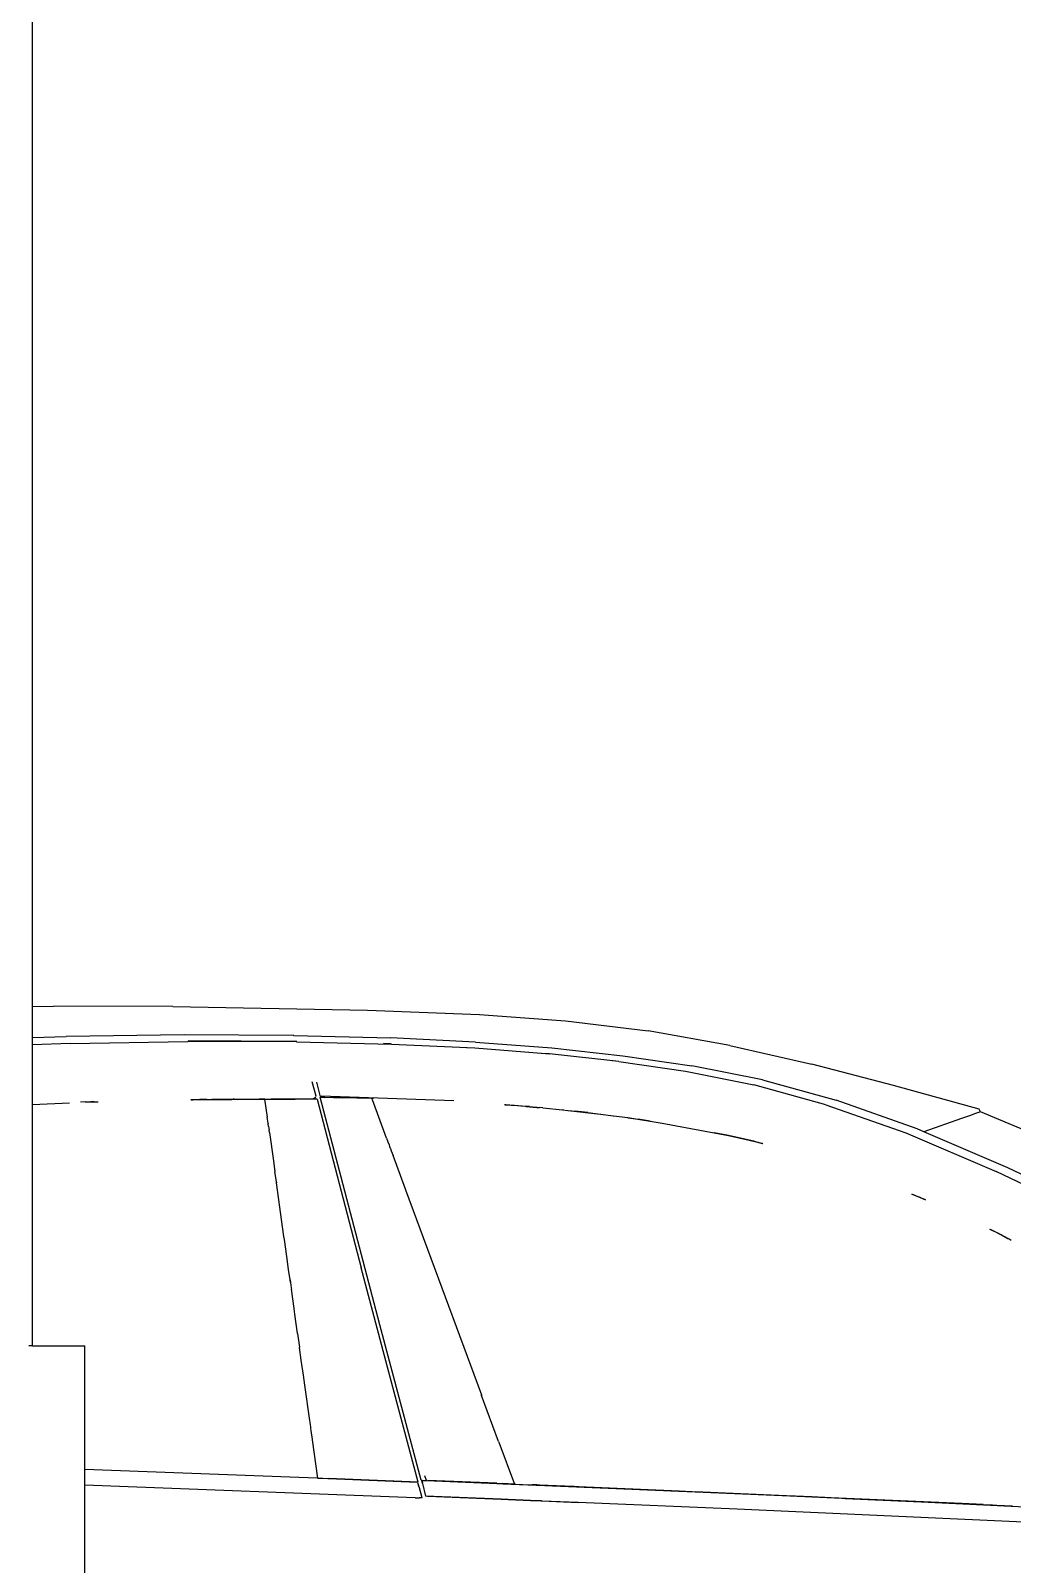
# Model space of a CAD drawing. Header units: inches. Extents: x 7263 to 14962, y 1317 to 2926.
# Drawn here: x 7458.236 to 7459.113, y 1507.428 to 1508.798 of the extents above; entities that cross this region are included whole.
import ezdxf

# ---------------------------------------------------------------- set-up
doc = ezdxf.new("R2010")
doc.units = ezdxf.units.IN
doc.header["$MEASUREMENT"] = 0
doc.layers.add('text', color=7, linetype='Continuous')

msp = doc.modelspace()

# ---------------------------------------------------------------- linework, layer by layer
at = {"layer": 'text'}
for p, q in [((7458.238, 1507.9267), (7458.238, 1508.8235)), ((7458.238, 1507.9267), (7458.2566, 1507.9271)), ((7458.238, 1507.8989), (7458.238, 1507.9267)), ((7458.3631, 1507.9267), (7458.2566, 1507.9271)), ((7458.3631, 1507.9267), (7458.5371, 1507.9234)), ((7458.5371, 1507.9234), (7458.6371, 1507.9195)), ((7458.6371, 1507.9195), (7458.714, 1507.9139)), ((7458.714, 1507.9139), (7458.7878, 1507.9049)), ((7458.8609, 1507.8917), (7458.7878, 1507.9049)), ((7458.238, 1507.8989), (7458.2681, 1507.9)), ((7458.238, 1507.8924), (7458.238, 1507.8989)), ((7458.2714, 1507.8937), (7458.238, 1507.8924)), ((7458.238, 1507.8555), (7458.238, 1507.8924)), ((7458.3733, 1507.9013), (7458.2681, 1507.9)), ((7458.2714, 1507.8937), (7458.3765, 1507.8954)), ((7458.4706, 1507.9007), (7458.3733, 1507.9013)), ((7458.4737, 1507.8951), (7458.3765, 1507.8954)), ((7458.377, 1507.8962), (7458.4717, 1507.8956)), ((7458.4713, 1507.9007), (7458.4706, 1507.9007)), ((7458.4713, 1507.9007), (7458.5576, 1507.8986)), ((7458.4739, 1507.8955), (7458.4717, 1507.8956)), ((7458.4737, 1507.8951), (7458.5587, 1507.8931)), ((7458.5576, 1507.8934), (7458.5513, 1507.8936)), ((7458.6335, 1507.8949), (7458.5576, 1507.8986)), ((7458.5576, 1507.8934), (7458.5586, 1507.8934)), ((7458.5587, 1507.8931), (7458.6331, 1507.8896)), ((7458.6335, 1507.8949), (7458.7017, 1507.8896)), ((7458.8609, 1507.8917), (7458.9341, 1507.8751)), ((7458.6256, 1507.8901), (7458.6329, 1507.8897)), ((7458.6331, 1507.8896), (7458.6997, 1507.8844)), ((7458.693, 1507.8851), (7458.6996, 1507.8846)), ((7458.7615, 1507.8776), (7458.6997, 1507.8844)), ((7458.7017, 1507.8896), (7458.7652, 1507.8826)), ((7458.7558, 1507.8784), (7458.7616, 1507.8778)), ((7458.7615, 1507.8776), (7458.8213, 1507.8689)), ((7458.7652, 1507.8826), (7458.8269, 1507.8736)), ((7458.8213, 1507.8689), (7458.8821, 1507.8567)), ((7458.89, 1507.8612), (7458.8269, 1507.8736)), ((7459.0071, 1507.8561), (7458.9341, 1507.8751)), ((7458.238, 1507.839), (7458.238, 1507.8555)), ((7458.4912, 1507.8467), (7458.4876, 1507.8593)), ((7458.4915, 1507.859), (7458.4947, 1507.8471)), ((7458.9466, 1507.8389), (7458.8821, 1507.8567)), ((7458.89, 1507.8612), (7458.9559, 1507.8429)), ((7459.0836, 1507.8349), (7459.0071, 1507.8561)), ((7458.238, 1507.839), (7458.271, 1507.8407)), ((7458.238, 1507.6235), (7458.238, 1507.839)), ((7458.2848, 1507.8414), (7458.2809, 1507.8412)), ((7458.2848, 1507.8414), (7458.2929, 1507.8415)), ((7458.2929, 1507.8415), (7458.29, 1507.8414)), ((7458.2929, 1507.8415), (7458.2966, 1507.8416)), ((7458.3795, 1507.8433), (7458.3794, 1507.8433)), ((7458.3795, 1507.8433), (7458.3812, 1507.8434)), ((7458.3812, 1507.8433), (7458.3795, 1507.8433)), ((7458.3812, 1507.8434), (7458.3874, 1507.8435)), ((7458.394, 1507.8434), (7458.3812, 1507.8434)), ((7458.3875, 1507.8435), (7458.3874, 1507.8435)), ((7458.3886, 1507.8435), (7458.3875, 1507.8435)), ((7458.3934, 1507.8436), (7458.3886, 1507.8435)), ((7458.3886, 1507.8435), (7458.3913, 1507.8435)), ((7458.3913, 1507.8435), (7458.3937, 1507.8435)), ((7458.3935, 1507.8436), (7458.3934, 1507.8436)), ((7458.3937, 1507.8435), (7458.3935, 1507.8436)), ((7458.3935, 1507.8436), (7458.3939, 1507.8436)), ((7458.394, 1507.8434), (7458.3937, 1507.8435)), ((7458.3937, 1507.8435), (7458.3937, 1507.8435)), ((7458.3937, 1507.8435), (7458.3943, 1507.8435)), ((7458.3939, 1507.8436), (7458.3941, 1507.8436)), ((7458.3947, 1507.8434), (7458.394, 1507.8434)), ((7458.3941, 1507.8436), (7458.3964, 1507.8437)), ((7458.3941, 1507.8436), (7458.3943, 1507.8435)), ((7458.3941, 1507.8436), (7458.3967, 1507.8436)), ((7458.3943, 1507.8435), (7458.3944, 1507.8435)), ((7458.3944, 1507.8435), (7458.3947, 1507.8434)), ((7458.3944, 1507.8435), (7458.3969, 1507.8435)), ((7458.3972, 1507.8434), (7458.3947, 1507.8434)), ((7458.3964, 1507.8437), (7458.4092, 1507.8439)), ((7458.3964, 1507.8437), (7458.3967, 1507.8436)), ((7458.3967, 1507.8436), (7458.3969, 1507.8435)), ((7458.3967, 1507.8436), (7458.4159, 1507.8436)), ((7458.3969, 1507.8435), (7458.397, 1507.8435)), ((7458.397, 1507.8435), (7458.3972, 1507.8434)), ((7458.397, 1507.8435), (7458.4025, 1507.8435)), ((7458.3982, 1507.8435), (7458.3972, 1507.8434)), ((7458.4025, 1507.8435), (7458.3982, 1507.8435)), ((7458.4041, 1507.8435), (7458.4025, 1507.8435)), ((7458.4159, 1507.8436), (7458.4041, 1507.8435)), ((7458.4188, 1507.8436), (7458.4041, 1507.8435)), ((7458.4092, 1507.8439), (7458.4181, 1507.844)), ((7458.4186, 1507.8437), (7458.4159, 1507.8436)), ((7458.4169, 1507.8445), (7458.4176, 1507.8442)), ((7458.4181, 1507.844), (7458.4176, 1507.8442)), ((7458.4181, 1507.844), (7458.4454, 1507.844)), ((7458.4186, 1507.8437), (7458.4181, 1507.844)), ((7458.4187, 1507.8436), (7458.4186, 1507.8437)), ((7458.4213, 1507.8437), (7458.4187, 1507.8436)), ((7458.4188, 1507.8436), (7458.4187, 1507.8436)), ((7458.4403, 1507.8438), (7458.4188, 1507.8436)), ((7458.4451, 1507.8439), (7458.4213, 1507.8437)), ((7458.4213, 1507.8437), (7458.4403, 1507.8438)), ((7458.4415, 1507.8438), (7458.4403, 1507.8438)), ((7458.4437, 1507.8438), (7458.4415, 1507.8438)), ((7458.4454, 1507.8433), (7458.4437, 1507.8438)), ((7458.4451, 1507.8438), (7458.4437, 1507.8438)), ((7458.4451, 1507.8438), (7458.4451, 1507.8439)), ((7458.4454, 1507.8438), (7458.4451, 1507.8438)), ((7458.4454, 1507.844), (7458.4454, 1507.8438)), ((7458.4454, 1507.844), (7458.4512, 1507.844)), ((7458.4477, 1507.8278), (7458.4454, 1507.8438)), ((7458.4512, 1507.844), (7458.4725, 1507.844)), ((7458.4881, 1507.8439), (7458.4512, 1507.844)), ((7458.4725, 1507.844), (7458.4766, 1507.8443)), ((7458.4725, 1507.844), (7458.488, 1507.8443)), ((7458.4881, 1507.8439), (7458.488, 1507.8443)), ((7458.488, 1507.8443), (7458.489, 1507.8443)), ((7458.4921, 1507.8439), (7458.4881, 1507.8439)), ((7458.4908, 1507.8455), (7458.489, 1507.8443)), ((7458.4903, 1507.8455), (7458.4908, 1507.8455)), ((7458.4908, 1507.8455), (7458.4912, 1507.8467)), ((7458.4921, 1507.8439), (7458.5316, 1507.6933)), ((7458.4947, 1507.8471), (7458.4951, 1507.8459)), ((7458.495, 1507.8456), (7458.4948, 1507.8456)), ((7458.5168, 1507.7617), (7458.4948, 1507.8456)), ((7458.495, 1507.8456), (7458.499, 1507.8455)), ((7458.4951, 1507.8459), (7458.497, 1507.8457)), ((7458.6142, 1507.8423), (7458.4957, 1507.8465)), ((7458.497, 1507.8457), (7458.4989, 1507.8456)), ((7458.4989, 1507.8456), (7458.4989, 1507.8457)), ((7458.499, 1507.8455), (7458.4989, 1507.8456)), ((7458.4989, 1507.8456), (7458.5146, 1507.8451)), ((7458.5146, 1507.8451), (7458.499, 1507.8455)), ((7458.5408, 1507.8446), (7458.5146, 1507.8451)), ((7458.5411, 1507.8444), (7458.5411, 1507.8444)), ((7458.5415, 1507.8433), (7458.5411, 1507.8444)), ((7458.5423, 1507.8444), (7458.5414, 1507.8441)), ((7458.5542, 1507.8091), (7458.5415, 1507.8433)), ((7458.6596, 1507.839), (7458.6595, 1507.839)), ((7458.6596, 1507.839), (7458.6597, 1507.839)), ((7458.6597, 1507.839), (7458.6602, 1507.8389)), ((7458.6602, 1507.8389), (7458.6604, 1507.8389)), ((7458.6604, 1507.8389), (7458.6604, 1507.8389)), ((7458.6606, 1507.8389), (7458.6604, 1507.8389)), ((7458.6606, 1507.8389), (7458.6654, 1507.8386)), ((7458.6788, 1507.8374), (7458.6606, 1507.8389)), ((7458.6885, 1507.8365), (7458.6606, 1507.8389)), ((7458.6654, 1507.8386), (7458.6683, 1507.8384)), ((7458.6654, 1507.8386), (7458.6685, 1507.8385)), ((7458.6683, 1507.8384), (7458.6741, 1507.8379)), ((7458.6685, 1507.8385), (7458.6741, 1507.8379)), ((7458.6741, 1507.8379), (7458.6819, 1507.8372)), ((7458.6788, 1507.8374), (7458.6885, 1507.8365)), ((7458.6819, 1507.8372), (7458.6788, 1507.8374)), ((7458.6819, 1507.8372), (7458.6885, 1507.8365)), ((7458.6888, 1507.8365), (7458.6885, 1507.8365)), ((7458.6888, 1507.8365), (7458.6908, 1507.8363)), ((7458.6939, 1507.836), (7458.6908, 1507.8363)), ((7458.9466, 1507.8389), (7459.0179, 1507.8137)), ((7459.0281, 1507.8173), (7458.9559, 1507.8429)), ((7458.4476, 1507.8277), (7458.4476, 1507.8278)), ((7458.4476, 1507.8277), (7458.4477, 1507.8278)), ((7458.4484, 1507.8223), (7458.4476, 1507.8277)), ((7458.4477, 1507.8278), (7458.4477, 1507.8277)), ((7458.6939, 1507.836), (7458.7113, 1507.8344)), ((7458.7113, 1507.8344), (7458.7113, 1507.8343)), ((7458.7113, 1507.8343), (7458.7114, 1507.8343)), ((7458.7114, 1507.8343), (7458.7114, 1507.8343)), ((7458.7115, 1507.8343), (7458.7126, 1507.8342)), ((7458.7126, 1507.8342), (7458.7127, 1507.8342)), ((7458.7134, 1507.8341), (7458.7135, 1507.8341)), ((7458.7135, 1507.8341), (7458.7227, 1507.8333)), ((7458.7135, 1507.8341), (7458.7454, 1507.8304)), ((7458.7339, 1507.8319), (7458.7227, 1507.8333)), ((7458.7227, 1507.8333), (7458.7276, 1507.8328)), ((7458.7276, 1507.8328), (7458.7339, 1507.8319)), ((7458.7339, 1507.8319), (7458.7454, 1507.8304)), ((7458.7454, 1507.8304), (7458.7454, 1507.8304)), ((7458.7454, 1507.8304), (7458.7455, 1507.8304)), ((7458.7455, 1507.8304), (7458.7566, 1507.8289)), ((7458.7697, 1507.8271), (7458.757, 1507.8288)), ((7458.7697, 1507.8271), (7458.779, 1507.8259)), ((7458.8005, 1507.8221), (7458.7697, 1507.8271)), ((7458.7897, 1507.8243), (7458.779, 1507.8259)), ((7458.779, 1507.8259), (7458.7859, 1507.825)), ((7458.7859, 1507.825), (7458.7897, 1507.8243)), ((7459.0678, 1507.8266), (7459.034, 1507.8148)), ((7459.075, 1507.8291), (7459.0678, 1507.8266)), ((7459.0803, 1507.831), (7459.075, 1507.8291)), ((7459.0848, 1507.8326), (7459.0803, 1507.831)), ((7459.0848, 1507.8326), (7459.0836, 1507.8349)), ((7459.1656, 1507.7988), (7459.0848, 1507.8326)), ((7458.4484, 1507.8223), (7458.4484, 1507.8222)), ((7458.4484, 1507.8221), (7458.4484, 1507.8222)), ((7458.4485, 1507.8221), (7458.4484, 1507.8221)), ((7458.4488, 1507.8194), (7458.4485, 1507.8221)), ((7458.4488, 1507.8194), (7458.4492, 1507.8163)), ((7458.4488, 1507.8194), (7458.4488, 1507.8194)), ((7458.4496, 1507.814), (7458.4492, 1507.8163)), ((7458.4496, 1507.814), (7458.4496, 1507.814)), ((7458.4496, 1507.814), (7458.4531, 1507.7887)), ((7458.5542, 1507.8091), (7458.5554, 1507.8057)), ((7458.8004, 1507.8223), (7458.8467, 1507.8139)), ((7458.8467, 1507.8139), (7458.8468, 1507.8139)), ((7458.858, 1507.8117), (7458.8468, 1507.8139)), ((7458.8468, 1507.8139), (7458.8564, 1507.8121)), ((7458.8564, 1507.8121), (7458.8581, 1507.8118)), ((7458.858, 1507.8117), (7458.8564, 1507.8121)), ((7458.8729, 1507.8083), (7458.858, 1507.8117)), ((7458.8822, 1507.8063), (7458.858, 1507.8117)), ((7458.8581, 1507.8118), (7458.8822, 1507.8063)), ((7458.87, 1507.8089), (7458.8729, 1507.8083)), ((7459.0179, 1507.8137), (7459.0986, 1507.7792)), ((7459.034, 1507.8148), (7459.0281, 1507.8173)), ((7459.109, 1507.7826), (7459.034, 1507.8148)), ((7458.5554, 1507.8057), (7458.5564, 1507.8031)), ((7458.5564, 1507.8031), (7458.5569, 1507.8016)), ((7458.5569, 1507.8016), (7458.5575, 1507.8)), ((7458.5575, 1507.8), (7458.5576, 1507.7999)), ((7458.5576, 1507.7999), (7458.5584, 1507.7976)), ((7458.5584, 1507.7976), (7458.5584, 1507.7976)), ((7458.5584, 1507.7976), (7458.56, 1507.7934)), ((7458.873, 1507.8082), (7458.8729, 1507.8083)), ((7458.8895, 1507.8044), (7458.873, 1507.8082)), ((7458.8822, 1507.8063), (7458.873, 1507.8082)), ((7458.8843, 1507.8058), (7458.8822, 1507.8063)), ((7458.8843, 1507.8058), (7458.8854, 1507.8056)), ((7458.8854, 1507.8056), (7458.8863, 1507.8054)), ((7458.8865, 1507.8053), (7458.8863, 1507.8054)), ((7458.8865, 1507.8053), (7458.8865, 1507.8053)), ((7458.8865, 1507.8053), (7458.8901, 1507.8042)), ((7458.8901, 1507.8042), (7458.8895, 1507.8044)), ((7458.8901, 1507.8042), (7458.8903, 1507.8042)), ((7458.8903, 1507.8042), (7458.8903, 1507.8042)), ((7458.4531, 1507.7887), (7458.4545, 1507.779)), ((7458.5711, 1507.7634), (7458.56, 1507.7934)), ((7459.1929, 1507.7425), (7459.109, 1507.7826)), ((7458.4557, 1507.7702), (7458.4545, 1507.779)), ((7458.4558, 1507.7695), (7458.4557, 1507.7702)), ((7458.4558, 1507.7696), (7458.4558, 1507.7692)), ((7458.4558, 1507.7692), (7458.4558, 1507.7695)), ((7458.4625, 1507.7213), (7458.4558, 1507.7692)), ((7459.1832, 1507.739), (7459.0986, 1507.7792)), ((7458.5482, 1507.6424), (7458.5168, 1507.7617)), ((7458.5711, 1507.7633), (7458.5711, 1507.7634)), ((7458.5711, 1507.7633), (7458.5712, 1507.763)), ((7458.5712, 1507.763), (7458.6389, 1507.5796)), ((7459.0355, 1507.7539), (7459.0233, 1507.759)), ((7459.0233, 1507.759), (7459.0301, 1507.7564)), ((7459.0301, 1507.7564), (7459.0301, 1507.7564)), ((7459.0309, 1507.756), (7459.0301, 1507.7564)), ((7459.0309, 1507.756), (7459.0355, 1507.7539)), ((7459.0355, 1507.7539), (7459.0356, 1507.7539)), ((7459.0927, 1507.7278), (7459.0934, 1507.7275)), ((7459.0934, 1507.7275), (7459.0936, 1507.7274)), ((7459.1071, 1507.7206), (7459.0936, 1507.7274)), ((7459.0936, 1507.7274), (7459.1004, 1507.7243)), ((7458.463, 1507.7184), (7458.4625, 1507.7213)), ((7458.4651, 1507.7032), (7458.463, 1507.7184)), ((7459.1006, 1507.7242), (7459.1004, 1507.7243)), ((7459.1006, 1507.7242), (7459.1007, 1507.7241)), ((7459.1007, 1507.7241), (7459.1007, 1507.7241)), ((7459.1007, 1507.7241), (7459.1018, 1507.7236)), ((7459.1018, 1507.7236), (7459.1028, 1507.723)), ((7459.1028, 1507.7231), (7459.1028, 1507.723)), ((7459.1028, 1507.723), (7459.1029, 1507.723)), ((7459.1029, 1507.723), (7459.1029, 1507.723)), ((7459.1029, 1507.723), (7459.1031, 1507.7229)), ((7459.1031, 1507.7229), (7459.1031, 1507.7229)), ((7459.1031, 1507.7229), (7459.1034, 1507.7228)), ((7459.1034, 1507.7228), (7459.1034, 1507.7228)), ((7459.1034, 1507.7228), (7459.1035, 1507.7227)), ((7459.1035, 1507.7227), (7459.1035, 1507.7227)), ((7459.1035, 1507.7227), (7459.1092, 1507.7195)), ((7459.1071, 1507.7209), (7459.1071, 1507.7209)), ((7459.1071, 1507.7206), (7459.1071, 1507.7206)), ((7459.1092, 1507.7195), (7459.1071, 1507.7206)), ((7459.1092, 1507.7198), (7459.1092, 1507.7199)), ((7459.1092, 1507.7195), (7459.1092, 1507.7195)), ((7459.1093, 1507.7195), (7459.1092, 1507.7195)), ((7459.1092, 1507.7195), (7459.1093, 1507.7195)), ((7459.1094, 1507.7195), (7459.1093, 1507.7195)), ((7459.1095, 1507.7194), (7459.1094, 1507.7195)), ((7459.1095, 1507.7194), (7459.1102, 1507.719)), ((7459.1098, 1507.7195), (7459.1098, 1507.7195)), ((7459.1102, 1507.719), (7459.1103, 1507.719)), ((7459.1103, 1507.719), (7459.1121, 1507.718)), ((7458.4667, 1507.6917), (7458.4651, 1507.7032)), ((7458.4667, 1507.6916), (7458.4667, 1507.6917)), ((7458.468, 1507.6825), (7458.4667, 1507.6916)), ((7458.5563, 1507.6), (7458.5316, 1507.6933)), ((7458.4683, 1507.68), (7458.468, 1507.6825)), ((7458.468, 1507.6825), (7458.4683, 1507.68)), ((7458.4683, 1507.68), (7458.469, 1507.6754)), ((7458.469, 1507.6754), (7458.469, 1507.6753)), ((7458.469, 1507.6753), (7458.4691, 1507.6741)), ((7458.4716, 1507.6568), (7458.4691, 1507.6741)), ((7458.4716, 1507.6568), (7458.4691, 1507.6741)), ((7458.4716, 1507.6566), (7458.4716, 1507.6568)), ((7458.4723, 1507.6518), (7458.4716, 1507.6566)), ((7458.4746, 1507.6346), (7458.4723, 1507.6518)), ((7458.4746, 1507.6346), (7458.4764, 1507.6222)), ((7458.5852, 1507.5034), (7458.5482, 1507.6424)), ((7458.238, 1507.6235), (7458.2346, 1507.6235)), ((7458.238, 1507.6235), (7458.2845, 1507.6235)), ((7458.2845, 1507.5131), (7458.2845, 1507.6235)), ((7458.4764, 1507.6222), (7458.4764, 1507.6222)), ((7458.4764, 1507.6222), (7458.4764, 1507.622)), ((7458.478, 1507.6106), (7458.4764, 1507.622)), ((7458.4799, 1507.5973), (7458.478, 1507.6106)), ((7458.4811, 1507.5885), (7458.4799, 1507.5973)), ((7458.5824, 1507.5017), (7458.5563, 1507.6)), ((7458.4826, 1507.5779), (7458.4811, 1507.5885)), ((7458.4826, 1507.5779), (7458.4811, 1507.5885)), ((7458.4841, 1507.5673), (7458.4826, 1507.5779)), ((7458.639, 1507.5794), (7458.6389, 1507.5796)), ((7458.639, 1507.5794), (7458.6389, 1507.5796)), ((7458.639, 1507.5794), (7458.639, 1507.5792)), ((7458.639, 1507.5794), (7458.639, 1507.5794)), ((7458.639, 1507.5794), (7458.639, 1507.5794)), ((7458.639, 1507.5792), (7458.6391, 1507.5792)), ((7458.6542, 1507.538), (7458.6391, 1507.5792)), ((7458.4853, 1507.5588), (7458.4841, 1507.5673)), ((7458.4861, 1507.5528), (7458.4853, 1507.5588)), ((7458.4862, 1507.5528), (7458.4861, 1507.5528)), ((7458.4864, 1507.5512), (7458.4861, 1507.5528)), ((7458.4864, 1507.5512), (7458.4864, 1507.5512)), ((7458.4864, 1507.5507), (7458.4864, 1507.5512)), ((7458.4864, 1507.5507), (7458.4865, 1507.5507)), ((7458.4865, 1507.5498), (7458.4864, 1507.5507)), ((7458.4866, 1507.5498), (7458.4865, 1507.5498)), ((7458.4866, 1507.5497), (7458.4865, 1507.5498)), ((7458.4866, 1507.5497), (7458.4866, 1507.5497)), ((7458.4868, 1507.5479), (7458.4866, 1507.5497)), ((7458.4869, 1507.5479), (7458.4868, 1507.5479)), ((7458.4879, 1507.5397), (7458.4868, 1507.5479)), ((7458.4879, 1507.5395), (7458.4879, 1507.5397)), ((7458.488, 1507.5395), (7458.4879, 1507.5395)), ((7458.4928, 1507.5053), (7458.488, 1507.5395)), ((7458.6542, 1507.538), (7458.6544, 1507.5375)), ((7458.6544, 1507.5375), (7458.6683, 1507.5)), ((7458.4677, 1507.5062), (7458.2845, 1507.5131)), ((7458.2845, 1507.4991), (7458.2845, 1507.5131)), ((7458.5897, 1507.5033), (7458.5884, 1507.5073)), ((7458.2845, 1506.9735), (7458.2845, 1507.4991)), ((7458.5798, 1507.4878), (7458.2845, 1507.4991)), ((7458.4922, 1507.5052), (7458.4677, 1507.5062)), ((7458.4922, 1507.5052), (7458.4926, 1507.5056)), ((7458.4927, 1507.5052), (7458.4922, 1507.5052)), ((7458.4927, 1507.5053), (7458.4928, 1507.5053)), ((7458.4927, 1507.5052), (7458.4928, 1507.5053)), ((7458.5016, 1507.5048), (7458.4927, 1507.5052)), ((7458.4928, 1507.5053), (7458.5016, 1507.5049)), ((7458.5016, 1507.5048), (7458.5016, 1507.5049)), ((7458.5016, 1507.5049), (7458.5023, 1507.5049)), ((7458.5024, 1507.5048), (7458.5016, 1507.5048)), ((7458.5023, 1507.5049), (7458.5024, 1507.5048)), ((7458.5023, 1507.5049), (7458.5024, 1507.5049)), ((7458.5024, 1507.5048), (7458.5024, 1507.5049)), ((7458.5824, 1507.5017), (7458.5024, 1507.5049)), ((7458.5818, 1507.5015), (7458.5024, 1507.5048)), ((7458.5024, 1507.5048), (7458.5024, 1507.5048)), ((7458.5818, 1507.5015), (7458.5828, 1507.4987)), ((7458.5836, 1507.4967), (7458.5828, 1507.4987)), ((7458.5861, 1507.4876), (7458.5836, 1507.4967)), ((7458.5852, 1507.5034), (7458.5897, 1507.5033)), ((7458.5858, 1507.5032), (7458.5858, 1507.5033)), ((7458.5858, 1507.5033), (7458.5897, 1507.5031)), ((7458.5858, 1507.5032), (7458.5863, 1507.5011)), ((7458.5859, 1507.5032), (7458.5858, 1507.5032)), ((7458.5863, 1507.5004), (7458.5858, 1507.5032)), ((7458.5863, 1507.5004), (7458.589, 1507.4893)), ((7458.5897, 1507.5031), (7458.5897, 1507.5033)), ((7458.5897, 1507.5031), (7458.6527, 1507.5004)), ((7458.6526, 1507.5007), (7458.591, 1507.5032)), ((7458.6527, 1507.5004), (7458.6526, 1507.5007)), ((7458.6526, 1507.5007), (7458.6527, 1507.5007)), ((7458.6527, 1507.5004), (7458.6527, 1507.5007)), ((7458.6527, 1507.5007), (7458.6528, 1507.5006)), ((7458.6527, 1507.5004), (7458.6527, 1507.5004)), ((7458.6527, 1507.5004), (7458.6529, 1507.5004)), ((7458.6528, 1507.5006), (7458.6529, 1507.5004)), ((7458.6528, 1507.5006), (7458.6534, 1507.5006)), ((7458.6529, 1507.5004), (7458.6534, 1507.5004)), ((7458.6534, 1507.5006), (7458.6534, 1507.5004)), ((7458.6534, 1507.5006), (7458.6578, 1507.5004)), ((7458.6534, 1507.5004), (7458.6579, 1507.5002)), ((7458.6579, 1507.5002), (7458.6578, 1507.5004)), ((7458.6681, 1507.5), (7458.6578, 1507.5004)), ((7458.6579, 1507.5002), (7458.6878, 1507.499)), ((7458.6681, 1507.5), (7458.6683, 1507.5)), ((7458.6682, 1507.5006), (7458.6689, 1507.5001)), ((7458.6683, 1507.5), (7458.6833, 1507.4994)), ((7458.6833, 1507.4994), (7458.6843, 1507.4994)), ((7458.6877, 1507.4992), (7458.6843, 1507.4994)), ((7458.6877, 1507.4992), (7458.6878, 1507.499)), ((7458.6877, 1507.4992), (7458.6881, 1507.4992)), ((7458.6878, 1507.499), (7458.6884, 1507.499)), ((7458.6881, 1507.4992), (7458.6884, 1507.499)), ((7458.6883, 1507.4992), (7458.6881, 1507.4992)), ((7458.6883, 1507.4992), (7458.6884, 1507.499)), ((7458.6911, 1507.4991), (7458.6883, 1507.4992)), ((7458.6884, 1507.499), (7458.8155, 1507.4936)), ((7458.8155, 1507.4936), (7458.6911, 1507.4991)), ((7458.721, 1507.4978), (7458.6911, 1507.4991)), ((7458.7216, 1507.4978), (7458.721, 1507.4978)), ((7458.7254, 1507.4976), (7458.7216, 1507.4978)), ((7458.726, 1507.4976), (7458.7254, 1507.4976)), ((7458.726, 1507.4976), (7458.8578, 1507.492)), ((7458.726, 1507.4976), (7458.8148, 1507.4939)), ((7458.726, 1507.4976), (7458.8155, 1507.4936)), ((7458.808, 1507.494), (7458.8297, 1507.493)), ((7458.8148, 1507.4939), (7458.8578, 1507.492)), ((7458.8155, 1507.4936), (7458.8297, 1507.493)), ((7458.5798, 1507.4878), (7458.5837, 1507.4877)), ((7458.5861, 1507.4876), (7458.5837, 1507.4877)), ((7458.6566, 1507.4864), (7458.589, 1507.4893)), ((7458.6566, 1507.4863), (7458.5907, 1507.489)), ((7458.6566, 1507.4863), (7458.6566, 1507.4864)), ((7458.6566, 1507.4864), (7458.6569, 1507.4864)), ((7458.6569, 1507.4863), (7458.6566, 1507.4863)), ((7458.6569, 1507.4863), (7458.6569, 1507.4864)), ((7458.6569, 1507.4864), (7458.6571, 1507.4864)), ((7458.6572, 1507.4863), (7458.6569, 1507.4863)), ((7458.6571, 1507.4864), (7458.6572, 1507.4863)), ((7458.6571, 1507.4864), (7458.6627, 1507.4862)), ((7458.6628, 1507.4861), (7458.6572, 1507.4863)), ((7458.6627, 1507.4862), (7458.6628, 1507.4861)), ((7458.6627, 1507.4862), (7458.6826, 1507.4853)), ((7458.6826, 1507.4853), (7458.6628, 1507.4861)), ((7458.6826, 1507.4853), (7458.6826, 1507.4853)), ((7458.6828, 1507.4853), (7458.6826, 1507.4853)), ((7458.6826, 1507.4853), (7458.6828, 1507.4853)), ((7458.6828, 1507.4853), (7458.6828, 1507.4853)), ((7458.6922, 1507.4849), (7458.6828, 1507.4853)), ((7458.6828, 1507.4853), (7458.6922, 1507.4849)), ((7458.6922, 1507.4849), (7458.6922, 1507.4849)), ((7458.6926, 1507.4849), (7458.6922, 1507.4849)), ((7458.6922, 1507.4849), (7458.6926, 1507.4849)), ((7458.6926, 1507.4849), (7458.6926, 1507.4849)), ((7458.6926, 1507.4849), (7458.693, 1507.4849)), ((7458.6931, 1507.4848), (7458.6926, 1507.4849)), ((7458.693, 1507.4849), (7458.6931, 1507.4848)), ((7458.693, 1507.4849), (7458.7252, 1507.4835)), ((7458.7252, 1507.4835), (7458.6931, 1507.4848)), ((7458.8675, 1507.4777), (7458.7252, 1507.4835)), ((7458.9113, 1507.4896), (7458.8297, 1507.493)), ((7458.8578, 1507.492), (7458.9075, 1507.4899)), ((7458.9075, 1507.4899), (7459.0012, 1507.4856)), ((7458.9194, 1507.4892), (7458.9113, 1507.4896)), ((7458.934, 1507.4886), (7458.9194, 1507.4892)), ((7458.934, 1507.4886), (7459.0012, 1507.4856)), ((7458.9514, 1507.4877), (7458.934, 1507.4886)), ((7458.9639, 1507.4871), (7458.9514, 1507.4877)), ((7459.0681, 1507.4826), (7458.9514, 1507.4877)), ((7458.9639, 1507.4871), (7459.1131, 1507.4806)), ((7459.256, 1507.4732), (7458.9639, 1507.4871)), ((7459.0012, 1507.4856), (7459.0218, 1507.4847)), ((7459.0218, 1507.4847), (7459.087, 1507.4818)), ((7459.087, 1507.4818), (7459.0681, 1507.4826)), ((7459.087, 1507.4818), (7459.0938, 1507.4815)), ((7459.0938, 1507.4815), (7459.0954, 1507.4814)), ((7459.0954, 1507.4814), (7459.099, 1507.4812)), ((7459.099, 1507.4812), (7459.1131, 1507.4806)), ((7459.1131, 1507.4806), (7459.1132, 1507.4806)), ((7459.2354, 1507.4609), (7458.8675, 1507.4777))]:
    msp.add_line(p, q, dxfattribs=at)

doc.saveas('drawing.dxf')
